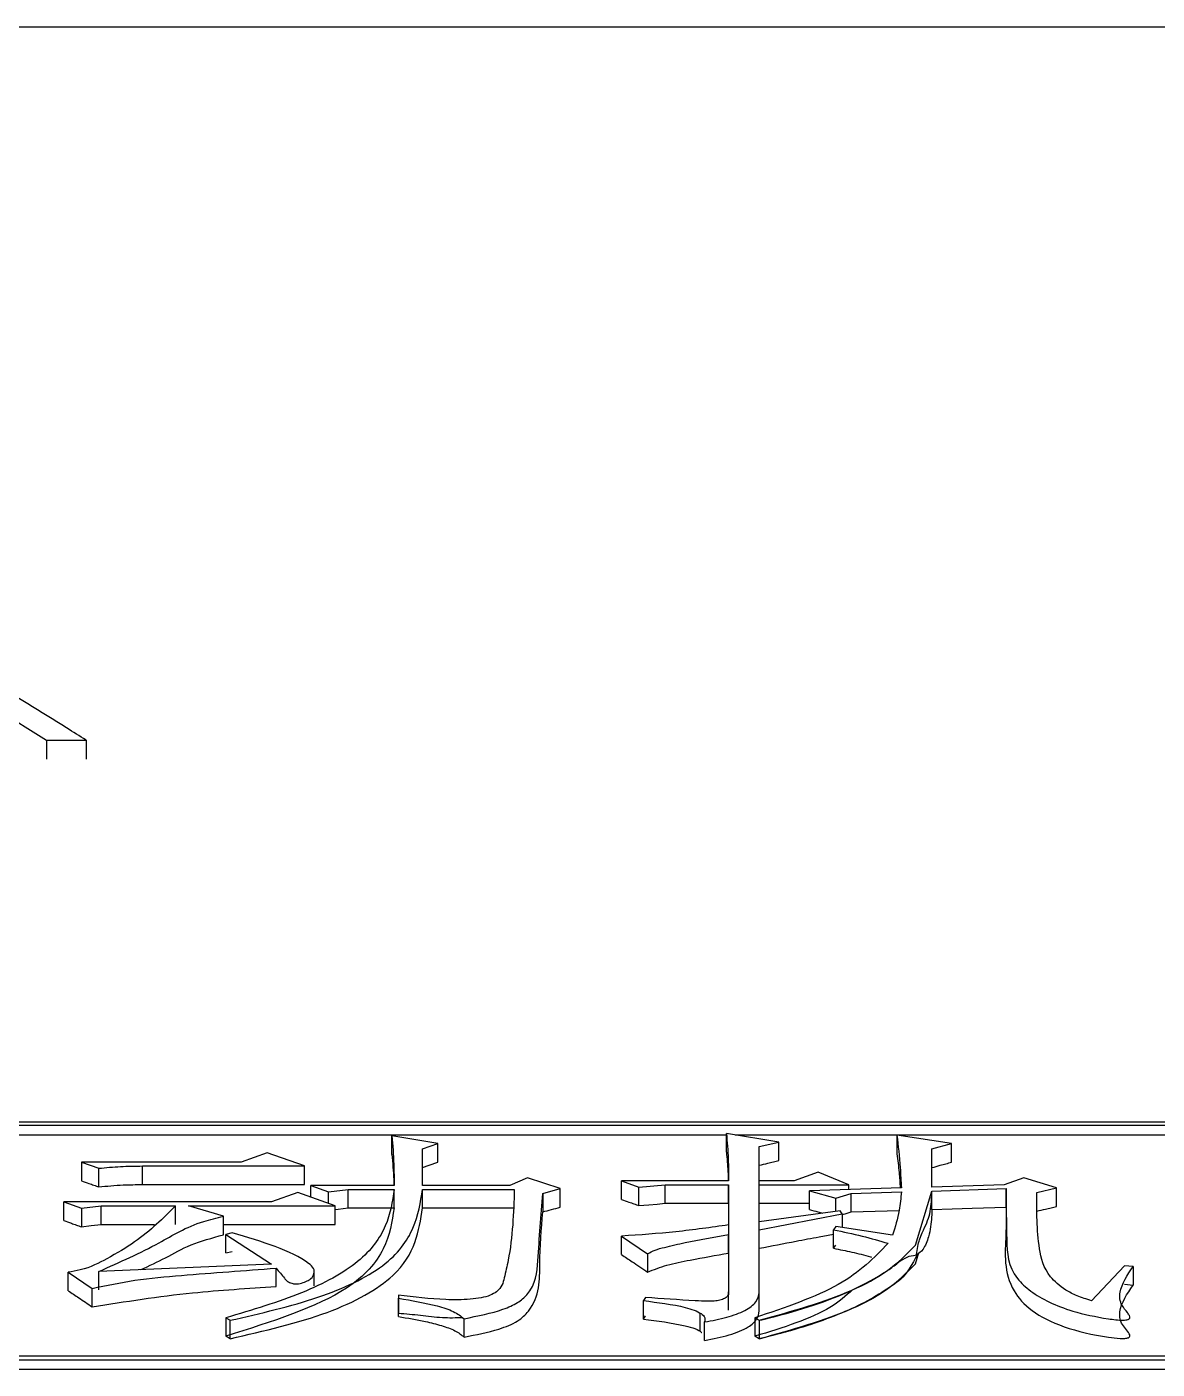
# Model space of a CAD drawing. Header units: millimetres. Extents: x 2180 to 4616, y 795 to 2518.
# Drawn here: x 2653.96 to 2659.55, y 2283.55 to 2290.19 of the extents above; entities that cross this region are included whole.
import ezdxf

# ---------------------------------------------------------------- set-up
doc = ezdxf.new("R2010")
doc.units = ezdxf.units.MM

msp = doc.modelspace()

# ---------------------------------------------------------------- linework, layer by layer
at = {"color": 7, "linetype": 'Continuous', "lineweight": 25}
for p, q in [((2670.883, 2290.1874), (2633.883, 2290.1889)), ((2653.7635, 2286.8448), (2654.0591, 2286.6605)), ((2654.0591, 2286.6605), (2654.2543, 2286.6605)), ((2654.2543, 2286.6605), (2654.2543, 2286.5659)), ((2668.6841, 2284.7709), (2646.7011, 2284.7715)), ((2668.6341, 2284.7535), (2646.7511, 2284.754)), ((2652.5091, 2284.7077), (2657.4223, 2284.7076)), ((2655.9944, 2284.6653), (2655.7672, 2284.7033)), ((2655.7672, 2284.6112), (2655.7672, 2284.7033)), ((2657.6819, 2284.6729), (2657.4223, 2284.7147)), ((2657.4223, 2284.6225), (2657.4223, 2284.7147)), ((2657.4663, 2284.7076), (2662.9175, 2284.7075)), ((2658.5365, 2284.6652), (2658.266, 2284.7071)), ((2658.266, 2284.7071), (2658.266, 2284.6149)), ((2655.1507, 2284.6195), (2655.0209, 2284.5735)), ((2655.3346, 2284.5543), (2655.1507, 2284.6195)), ((2655.9187, 2284.6386), (2655.9944, 2284.6653)), ((2655.9187, 2284.4578), (2655.9187, 2284.6386)), ((2655.9187, 2284.5465), (2655.9187, 2284.6386)), ((2655.9944, 2284.5732), (2655.9944, 2284.6653)), ((2657.5846, 2284.65), (2657.6819, 2284.6729)), ((2657.5846, 2284.4809), (2657.5846, 2284.65)), ((2657.5846, 2284.6493), (2657.5846, 2284.65)), ((2657.6819, 2284.5807), (2657.6819, 2284.6729)), ((2658.4391, 2284.6385), (2658.5365, 2284.6652)), ((2658.4391, 2284.4499), (2658.4391, 2284.6385)), ((2658.4391, 2284.6377), (2658.4391, 2284.6385)), ((2658.5365, 2284.5731), (2658.5365, 2284.6652)), ((2654.2312, 2284.5735), (2654.2312, 2284.4815)), ((2654.2312, 2284.5735), (2654.3177, 2284.5428)), ((2655.0209, 2284.5735), (2654.2312, 2284.5735)), ((2654.5341, 2284.4623), (2654.5341, 2284.5543)), ((2654.5341, 2284.5543), (2655.3346, 2284.5543)), ((2655.3346, 2284.4623), (2655.3346, 2284.5543)), ((2657.5846, 2284.4809), (2657.5846, 2284.5579)), ((2654.3177, 2284.4508), (2654.3177, 2284.5428)), ((2655.9187, 2284.4578), (2655.9187, 2284.5465)), ((2656.4379, 2284.4964), (2656.3514, 2284.4577)), ((2656.6002, 2284.4422), (2656.4379, 2284.4964)), ((2657.8766, 2284.5234), (2657.7576, 2284.4809)), ((2658.0281, 2284.4616), (2657.8766, 2284.5234)), ((2658.4391, 2284.4507), (2658.4391, 2284.5464)), ((2658.8935, 2284.4964), (2658.7961, 2284.4616)), ((2659.0557, 2284.4461), (2658.8935, 2284.4964)), ((2654.5341, 2284.4623), (2655.3346, 2284.4623)), ((2655.3021, 2284.4229), (2655.1723, 2284.3762)), ((2655.486, 2284.3567), (2655.3021, 2284.4229)), ((2655.367, 2284.4578), (2655.4536, 2284.4267)), ((2655.7781, 2284.4578), (2655.367, 2284.4578)), ((2655.367, 2284.3995), (2655.367, 2284.4578)), ((2655.4536, 2284.4267), (2655.5509, 2284.4384)), ((2655.4536, 2284.3683), (2655.4536, 2284.4267)), ((2655.5509, 2284.4384), (2655.7781, 2284.4384)), ((2655.5509, 2284.3466), (2655.5509, 2284.4384)), ((2655.7781, 2284.3466), (2655.7781, 2284.4384)), ((2656.3514, 2284.4577), (2655.9187, 2284.4578)), ((2655.9187, 2284.3466), (2655.9187, 2284.4384)), ((2655.9187, 2284.4384), (2656.373, 2284.4384)), ((2656.5136, 2284.4189), (2656.6002, 2284.4422)), ((2656.5136, 2284.4189), (2656.5136, 2284.3272)), ((2656.6002, 2284.3504), (2656.6002, 2284.4422)), ((2656.9031, 2284.481), (2656.9896, 2284.45)), ((2657.4331, 2284.4809), (2656.9031, 2284.481)), ((2656.9031, 2284.3891), (2656.9031, 2284.481)), ((2656.9896, 2284.45), (2657.1194, 2284.4616)), ((2656.9896, 2284.3582), (2656.9896, 2284.45)), ((2657.1194, 2284.4616), (2657.4331, 2284.4616)), ((2657.1194, 2284.3697), (2657.1194, 2284.4616)), ((2657.4331, 2284.4616), (2657.4331, 2284.2626)), ((2657.4331, 2284.3697), (2657.4331, 2284.4616)), ((2657.7576, 2284.4809), (2657.5846, 2284.4809)), ((2657.5846, 2284.3891), (2657.5846, 2284.4809)), ((2657.5846, 2284.4616), (2658.0281, 2284.4616)), ((2657.5846, 2284.2783), (2657.5846, 2284.4616)), ((2657.5846, 2284.3697), (2657.5846, 2284.4616)), ((2658.2877, 2284.4461), (2657.8334, 2284.4306)), ((2657.8334, 2284.4306), (2657.9632, 2284.3956)), ((2657.8334, 2284.3388), (2657.8334, 2284.4306)), ((2657.9632, 2284.3956), (2658.0389, 2284.4189)), ((2658.0281, 2284.4372), (2658.0281, 2284.4616)), ((2658.0389, 2284.4189), (2658.2877, 2284.4267)), ((2658.0389, 2284.3271), (2658.0389, 2284.4189)), ((2658.358, 2284.162), (2658.4391, 2284.4305)), ((2658.7961, 2284.4616), (2658.4391, 2284.4499)), ((2658.4391, 2284.4305), (2658.8069, 2284.4422)), ((2658.4391, 2284.3387), (2658.4391, 2284.4305)), ((2658.4391, 2284.4305), (2658.4391, 2284.4305)), ((2658.8069, 2284.3504), (2658.8069, 2284.4422)), ((2658.9584, 2284.4228), (2659.0557, 2284.4461)), ((2659.0557, 2284.3542), (2659.0557, 2284.4461)), ((2654.1447, 2284.3762), (2654.2312, 2284.345)), ((2655.1723, 2284.3762), (2654.1447, 2284.3762)), ((2654.1447, 2284.2845), (2654.1447, 2284.3762)), ((2654.2312, 2284.345), (2654.3286, 2284.3567)), ((2654.3286, 2284.3567), (2654.6963, 2284.3567)), ((2654.3286, 2284.265), (2654.3286, 2284.3567)), ((2654.6963, 2284.265), (2654.6963, 2284.3567)), ((2654.7612, 2284.3567), (2655.486, 2284.3567)), ((2654.9341, 2284.3059), (2654.7612, 2284.3567)), ((2655.486, 2284.265), (2655.486, 2284.3567)), ((2657.1194, 2284.3698), (2657.4331, 2284.3697)), ((2657.4331, 2284.3697), (2657.4331, 2284.171)), ((2657.5846, 2284.3697), (2657.8334, 2284.3697)), ((2657.9632, 2284.3302), (2657.9632, 2284.3956)), ((2658.8075, 2284.3738), (2658.8069, 2284.3736)), ((2654.2312, 2284.345), (2654.2312, 2284.2533)), ((2654.9341, 2284.2143), (2654.9341, 2284.3059)), ((2655.5509, 2284.3466), (2655.7781, 2284.3466)), ((2655.9187, 2284.3466), (2656.373, 2284.3466)), ((2657.9848, 2284.3332), (2657.5846, 2284.2783)), ((2657.5846, 2284.239), (2657.9956, 2284.3175)), ((2657.9956, 2284.3175), (2657.9848, 2284.3332)), ((2657.9956, 2284.3175), (2657.9956, 2284.2497)), ((2658.0389, 2284.3271), (2658.2771, 2284.3345)), ((2654.3286, 2284.265), (2654.5922, 2284.265)), ((2654.9341, 2284.265), (2655.486, 2284.265)), ((2654.9776, 2284.2233), (2654.9451, 2284.2154)), ((2657.5846, 2284.1867), (2657.5846, 2284.2783)), ((2657.5846, 2283.9284), (2657.5846, 2284.239)), ((2657.5846, 2284.2377), (2657.5846, 2284.239)), ((2657.9632, 2284.2547), (2657.9524, 2284.239)), ((2657.9524, 2284.1474), (2657.9524, 2284.239)), ((2658.2444, 2284.2114), (2657.9632, 2284.2547)), ((2658.8056, 2284.2696), (2658.8056, 2284.1769)), ((2654.9451, 2284.2154), (2655.1723, 2284.0687)), ((2654.9451, 2284.1239), (2654.9451, 2284.2154)), ((2656.9033, 2284.2073), (2657.0327, 2284.1205)), ((2656.9033, 2284.1158), (2656.9033, 2284.2073)), ((2657.4331, 2284.2153), (2657.4331, 2283.9324)), ((2657.4331, 2284.1238), (2657.4331, 2284.2153)), ((2657.9524, 2284.1474), (2657.9632, 2284.1631)), ((2654.9451, 2284.1239), (2654.9776, 2284.1318)), ((2657.0327, 2284.1205), (2657.0327, 2284.0291)), ((2657.4331, 2284.1238), (2657.4331, 2283.9169)), ((2657.5846, 2283.8372), (2657.5846, 2284.1474)), ((2658.358, 2284.0705), (2658.3749, 2284.1263)), ((2654.1663, 2283.9375), (2654.1663, 2284.0288)), ((2654.1663, 2284.0288), (2654.2849, 2283.9488)), ((2655.1723, 2284.0687), (2654.3177, 2284.0328)), ((2654.3177, 2283.9415), (2654.3177, 2284.0328)), ((2655.194, 2283.9574), (2655.194, 2284.0487)), ((2655.3828, 2283.9619), (2655.3828, 2284.029)), ((2659.3911, 2284.0606), (2659.2288, 2283.888)), ((2659.4343, 2284.0566), (2659.3911, 2284.0606)), ((2659.4343, 2284.0566), (2659.4343, 2283.9653)), ((2659.3911, 2283.9693), (2659.4343, 2283.9653)), ((2654.2849, 2283.8576), (2654.2849, 2283.9488)), ((2655.7997, 2283.9159), (2655.7997, 2283.8248)), ((2655.7997, 2283.8091), (2655.7997, 2283.9002)), ((2657.0221, 2283.9042), (2657.0113, 2283.8881)), ((2657.0113, 2283.797), (2657.0113, 2283.8881)), ((2657.4331, 2283.8412), (2657.4331, 2283.9324)), ((2657.5846, 2283.8372), (2657.5846, 2283.9284)), ((2655.7997, 2283.8091), (2655.7997, 2283.8248)), ((2657.2922, 2283.7353), (2657.2922, 2283.8261)), ((2654.9451, 2283.8031), (2654.9451, 2283.7121)), ((2654.9452, 2283.8031), (2654.9667, 2283.7909)), ((2654.9667, 2283.6999), (2654.9667, 2283.7909)), ((2656.1243, 2283.7079), (2656.1243, 2283.7989)), ((2657.0113, 2283.797), (2657.0221, 2283.8131)), ((2657.3141, 2283.6917), (2657.3141, 2283.7827)), ((2657.5629, 2283.803), (2657.5629, 2283.712)), ((2657.5629, 2283.803), (2657.5845, 2283.7908)), ((2657.5845, 2283.7908), (2657.5845, 2283.6998)), ((2654.9667, 2283.6999), (2654.9451, 2283.7121)), ((2657.5845, 2283.6998), (2657.5629, 2283.712)), ((2646.7011, 2283.596), (2668.6842, 2283.5955)), ((2646.7511, 2283.6149), (2668.6342, 2283.6144)), ((2646.7011, 2283.5498), (2668.6842, 2283.5493))]:
    msp.add_line(p, q, dxfattribs=at)
at = {"color": 7, "linetype": 'Continuous', "lineweight": 25, "flags": 128}
for points in [[(2654.0591, 2286.6605), (2654.0591, 2286.6366), (2654.0591, 2286.6126), (2654.0591, 2286.5659)], [(2656.9896, 2284.3582), (2657.0384, 2284.3625), (2657.0789, 2284.3661), (2657.1194, 2284.3698)], [(2655.486, 2284.3388), (2655.5022, 2284.3408), (2655.5266, 2284.3437), (2655.5509, 2284.3466)], [(2658.4391, 2284.3387), (2658.5388, 2284.3419), (2658.6385, 2284.345), (2658.8069, 2284.3504)], [(2654.2312, 2284.2533), (2654.2799, 2284.2591), (2654.3286, 2284.265)]]:
    msp.add_lwpolyline(points, dxfattribs=at)
at = {"color": 7, "linetype": 'Continuous', "lineweight": 25}
for points, knots in [([(2654.2543, 2286.6605), (2654.2222, 2286.6807), (2654.0617, 2286.7815), (2653.754, 2286.9714), (2653.4784, 2287.1346), (2653.3312, 2287.2217)], [0, 0, 0, 0, 0.104313, 0.521568, 1, 1, 1, 1]), ([(2655.7672, 2284.7033), (2655.7712, 2284.6566), (2655.778, 2284.5753), (2655.778, 2284.4928), (2655.7781, 2284.4578)], [0, 0, 0, 0, 0.5756678, 1, 1, 1, 1]), ([(2657.4223, 2284.7147), (2657.4258, 2284.6726), (2657.4324, 2284.5952), (2657.4329, 2284.5167), (2657.4331, 2284.4809)], [0, 0, 0, 0, 0.5442719, 1, 1, 1, 1]), ([(2658.266, 2284.7071), (2658.272, 2284.6538), (2658.2817, 2284.5673), (2658.286, 2284.4796), (2658.2877, 2284.4461)], [0, 0, 0, 0, 0.617116, 1, 1, 1, 1]), ([(2657.4223, 2284.6225), (2657.4253, 2284.5908), (2657.4296, 2284.5438), (2657.431, 2284.4964), (2657.4314, 2284.4809)], [0, 0, 0, 0, 0.675043, 1, 1, 1, 1]), ([(2654.3177, 2284.5428), (2654.3532, 2284.5462), (2654.4242, 2284.5532), (2654.4974, 2284.5539), (2654.5341, 2284.5543)], [0, 0, 0, 0, 0.498867, 1, 1, 1, 1]), ([(2655.7672, 2284.6112), (2655.771, 2284.5698), (2655.7756, 2284.5199), (2655.7767, 2284.4693), (2655.7768, 2284.4606)], [0, 0, 0, 0, 0.82802, 1, 1, 1, 1]), ([(2655.9187, 2284.5465), (2655.925, 2284.5487), (2655.9376, 2284.5532), (2655.9566, 2284.5598), (2655.9755, 2284.5665), (2655.9881, 2284.571), (2655.9944, 2284.5732)], [0, 0, 0, 0, 0.25, 0.5, 0.75, 1, 1, 1, 1]), ([(2657.5846, 2284.5579), (2657.5988, 2284.5612), (2657.6222, 2284.5667), (2657.6546, 2284.5743), (2657.6728, 2284.5786), (2657.6819, 2284.5807)], [0, 0, 0, 0, 0.439881, 0.71994, 1, 1, 1, 1]), ([(2658.266, 2284.6149), (2658.2698, 2284.5841), (2658.2767, 2284.5281), (2658.2806, 2284.4714), (2658.2824, 2284.4459)], [0, 0, 0, 0, 0.550115, 1, 1, 1, 1]), ([(2658.4391, 2284.5464), (2658.4528, 2284.5502), (2658.4758, 2284.5565), (2658.5083, 2284.5654), (2658.5271, 2284.5705), (2658.5365, 2284.5731)], [0, 0, 0, 0, 0.420135, 0.710067, 1, 1, 1, 1]), ([(2654.2312, 2284.4815), (2654.2436, 2284.4771), (2654.2642, 2284.4698), (2654.293, 2284.4596), (2654.3095, 2284.4537), (2654.3177, 2284.4508)], [0, 0, 0, 0, 0.428609, 0.7143039, 1, 1, 1, 1]), ([(2654.3177, 2284.4508), (2654.3575, 2284.4546), (2654.4286, 2284.4615), (2654.5018, 2284.4621), (2654.5341, 2284.4623)], [0, 0, 0, 0, 0.558823, 1, 1, 1, 1]), ([(2655.7781, 2284.4384), (2655.7694, 2284.3781), (2655.752, 2284.2573), (2655.6211, 2284.0757), (2655.3336, 2283.9187), (2655.0758, 2283.842), (2654.9451, 2283.8031)], [0, 0, 0, 0, 0.244354, 0.489935, 0.74136, 1, 1, 1, 1]), ([(2654.9667, 2283.7909), (2655.1174, 2283.8254), (2655.4139, 2283.8934), (2655.7505, 2284.0532), (2655.8893, 2284.2469), (2655.9089, 2284.3746), (2655.9187, 2284.4384)], [0, 0, 0, 0, 0.260193, 0.511851, 0.756551, 1, 1, 1, 1]), ([(2656.373, 2284.4384), (2656.3691, 2284.3216), (2656.3644, 2284.1761), (2656.3249, 2284.007), (2656.3096, 2283.9452), (2656.2551, 2283.9135), (2656.2087, 2283.9013), (2656.1349, 2283.8917), (2655.9928, 2283.8919), (2655.8769, 2283.9063), (2655.7997, 2283.9159)], [0, 0, 0, 0, 0.489896, 0.610272, 0.706493, 0.735858, 0.765559, 0.797173, 0.865064, 1, 1, 1, 1]), ([(2656.1244, 2283.7988), (2656.1923, 2283.8122), (2656.2929, 2283.8321), (2656.3928, 2283.8769), (2656.4809, 2283.956), (2656.4928, 2284.1443), (2656.5053, 2284.3091), (2656.5136, 2284.4189)], [0, 0, 0, 0, 0.132838, 0.196641, 0.258559, 0.505709, 1, 1, 1, 1]), ([(2658.2877, 2284.4267), (2658.2852, 2284.3961), (2658.2793, 2284.3246), (2658.2571, 2284.2526), (2658.2444, 2284.2114)], [0, 0, 0, 0, 0.426568, 1, 1, 1, 1]), ([(2658.362, 2284.1159), (2658.3641, 2284.1299), (2658.3683, 2284.1584), (2658.3927, 2284.2357), (2658.4269, 2284.2879), (2658.4363, 2284.3677), (2658.4384, 2284.4122), (2658.4389, 2284.4258), (2658.4391, 2284.4305)], [0, 0, 0, 0, 0.068352, 0.139472, 0.508143, 0.851675, 0.94747, 1, 1, 1, 1]), ([(2658.8069, 2284.4422), (2658.8068, 2284.3585), (2658.8067, 2284.2121), (2658.8153, 2284.0356), (2658.9239, 2283.9345), (2659.0153, 2283.8796), (2659.1432, 2283.8306), (2659.2711, 2283.8036), (2659.3645, 2283.791), (2659.3975, 2283.7924), (2659.4066, 2283.794), (2659.4119, 2283.796), (2659.4159, 2283.7984), (2659.4198, 2283.8046), (2659.416, 2283.8155), (2659.402, 2283.836), (2659.3684, 2283.873), (2659.3641, 2283.9521), (2659.4063, 2284.0148), (2659.4344, 2284.0566)], [0, 0, 0, 0, 0.249545, 0.436315, 0.501271, 0.564646, 0.626364, 0.704484, 0.733965, 0.739063, 0.743353, 0.745337, 0.747325, 0.751675, 0.763079, 0.778003, 0.812665, 0.875175, 1, 1, 1, 1]), ([(2659.2288, 2283.888), (2659.2041, 2283.8955), (2659.1551, 2283.9104), (2659.0821, 2283.9497), (2658.9958, 2284.0266), (2658.9567, 2284.193), (2658.9577, 2284.3309), (2658.9584, 2284.4228)], [0, 0, 0, 0, 0.065694, 0.129902, 0.255713, 0.503859, 1, 1, 1, 1]), ([(2654.6963, 2284.3567), (2654.6356, 2284.2958), (2654.5439, 2284.204), (2654.3717, 2284.1016), (2654.2648, 2284.0458), (2654.1864, 2284.0322), (2654.1663, 2284.0288)], [0, 0, 0, 0, 0.493221, 0.743655, 0.934367, 1, 1, 1, 1]), ([(2656.9031, 2284.3891), (2656.9154, 2284.3847), (2656.936, 2284.3773), (2656.9649, 2284.367), (2656.9814, 2284.3611), (2656.9896, 2284.3582)], [0, 0, 0, 0, 0.4286115, 0.7143059, 1, 1, 1, 1]), ([(2658.9584, 2284.331), (2658.9727, 2284.3344), (2658.996, 2284.34), (2659.0285, 2284.3477), (2659.0466, 2284.3521), (2659.0557, 2284.3542)], [0, 0, 0, 0, 0.44, 0.72, 1, 1, 1, 1]), ([(2654.3177, 2284.0328), (2654.4207, 2284.0784), (2654.6007, 2284.1582), (2654.768, 2284.2659), (2654.9004, 2284.2978), (2654.9341, 2284.3059)], [0, 0, 0, 0, 0.498749, 0.872406, 1, 1, 1, 1]), ([(2655.7781, 2284.3466), (2655.7683, 2284.2792), (2655.7488, 2284.1441), (2655.5375, 2283.8993), (2655.1717, 2283.7837), (2654.9451, 2283.7121)], [0, 0, 0, 0, 0.274345, 0.550604, 1, 1, 1, 1]), ([(2654.9667, 2283.6999), (2655.1354, 2283.7387), (2655.4661, 2283.8147), (2655.8727, 2284.0421), (2655.9013, 2284.2318), (2655.9187, 2284.3466)], [0, 0, 0, 0, 0.291461, 0.571537, 1, 1, 1, 1]), ([(2656.1244, 2283.7078), (2656.1839, 2283.7196), (2656.2833, 2283.7392), (2656.3952, 2283.7848), (2656.5026, 2283.893), (2656.494, 2284.0806), (2656.5068, 2284.2419), (2656.5136, 2284.3272)], [0, 0, 0, 0, 0.117242, 0.195683, 0.274072, 0.616161, 1, 1, 1, 1]), ([(2656.5136, 2284.3271), (2656.528, 2284.331), (2656.5569, 2284.3388), (2656.5858, 2284.3465), (2656.6002, 2284.3504)], [0, 0, 0, 0, 0.5, 1, 1, 1, 1]), ([(2657.8334, 2284.3388), (2657.8473, 2284.335), (2657.8689, 2284.3292), (2657.8906, 2284.3234), (2657.8983, 2284.3213)], [0, 0, 0, 0, 0.643901, 1, 1, 1, 1]), ([(2657.9956, 2284.3138), (2657.9974, 2284.3144), (2658.0119, 2284.3188), (2658.0263, 2284.3232), (2658.0389, 2284.3271)], [0, 0, 0, 0, 0.125351, 1, 1, 1, 1]), ([(2658.4391, 2284.3387), (2658.4391, 2284.3374), (2658.4386, 2284.3254), (2658.4368, 2284.2805), (2658.4293, 2284.2157), (2658.3956, 2284.1333), (2658.3733, 2284.1218), (2658.362, 2284.1159)], [0, 0, 0, 0, 0.0144486, 0.1335513, 0.4957535, 0.7437002, 1, 1, 1, 1]), ([(2658.8069, 2284.3504), (2658.8066, 2284.305), (2658.8056, 2284.1686), (2658.7887, 2283.9923), (2658.9227, 2283.8369), (2659.0832, 2283.7538), (2659.2508, 2283.7151), (2659.3578, 2283.7013), (2659.3891, 2283.7008), (2659.4029, 2283.7023), (2659.4111, 2283.7044), (2659.4165, 2283.7079), (2659.4196, 2283.7147), (2659.41, 2283.7388), (2659.369, 2283.7766), (2659.3633, 2283.8604), (2659.4048, 2283.9217), (2659.4344, 2283.9653)], [0, 0, 0, 0, 0.135472, 0.406763, 0.50628, 0.604985, 0.704283, 0.727912, 0.736946, 0.74078, 0.744655, 0.748047, 0.752351, 0.764139, 0.816594, 0.869623, 1, 1, 1, 1]), ([(2654.1447, 2284.2845), (2654.157, 2284.28), (2654.1776, 2284.2726), (2654.2065, 2284.2622), (2654.223, 2284.2563), (2654.2312, 2284.2533)], [0, 0, 0, 0, 0.428613, 0.714306, 1, 1, 1, 1]), ([(2655.194, 2284.0487), (2655.2086, 2284.0323), (2655.2269, 2284.0117), (2655.2451, 2283.9863), (2655.2607, 2283.9771), (2655.2754, 2283.9727), (2655.2843, 2283.9714), (2655.2937, 2283.9708), (2655.3065, 2283.9719), (2655.3265, 2283.9765), (2655.3478, 2283.9851), (2655.3733, 2284.0002), (2655.3841, 2284.0221), (2655.384, 2284.0482), (2655.2896, 2284.131), (2655.1247, 2284.1798), (2654.9776, 2284.2233)], [0, 0, 0, 0, 0.122721, 0.15416, 0.184961, 0.198897, 0.205533, 0.212114, 0.225991, 0.241808, 0.277356, 0.311034, 0.368969, 0.430506, 0.491702, 1, 1, 1, 1]), ([(2657.4331, 2284.2626), (2657.3468, 2284.2504), (2657.174, 2284.2261), (2656.9936, 2284.2136), (2656.9033, 2284.2073)], [0, 0, 0, 0, 0.499593, 1, 1, 1, 1]), ([(2657.9524, 2284.239), (2658.0001, 2284.229), (2658.0943, 2284.2093), (2658.1803, 2284.1842), (2658.2228, 2284.1719)], [0, 0, 0, 0, 0.507162, 1, 1, 1, 1]), ([(2654.5254, 2284.0415), (2654.5671, 2284.0608), (2654.653, 2284.1007), (2654.7661, 2284.1673), (2654.8778, 2284.1985), (2654.9341, 2284.2143)], [0, 0, 0, 0, 0.319596, 0.657164, 1, 1, 1, 1]), ([(2657.0327, 2284.1205), (2657.0441, 2284.1266), (2657.0671, 2284.1392), (2657.1329, 2284.1563), (2657.252, 2284.1838), (2657.3605, 2284.2027), (2657.4331, 2284.2154)], [0, 0, 0, 0, 0.120416, 0.244636, 0.495058, 1, 1, 1, 1]), ([(2658.2228, 2284.1719), (2658.153, 2284.1004), (2658.0114, 2283.9552), (2657.7139, 2283.8542), (2657.5629, 2283.803)], [0, 0, 0, 0, 0.492671, 1, 1, 1, 1]), ([(2657.5845, 2283.7908), (2657.7473, 2283.8363), (2657.9897, 2283.9041), (2658.236, 2284.0388), (2658.3148, 2284.1184), (2658.358, 2284.162)], [0, 0, 0, 0, 0.480373, 0.715158, 1, 1, 1, 1]), ([(2657.5846, 2284.1474), (2657.6454, 2284.1591), (2657.7443, 2284.178), (2657.8669, 2284.2013), (2657.9287, 2284.2131), (2657.9524, 2284.2176)], [0, 0, 0, 0, 0.4959559, 0.8067962, 1, 1, 1, 1]), ([(2656.9033, 2284.1158), (2656.9207, 2284.1042), (2656.9509, 2284.0839), (2656.9941, 2284.055), (2657.0198, 2284.0377), (2657.0327, 2284.0291)], [0, 0, 0, 0, 0.4031195, 0.7015597, 1, 1, 1, 1]), ([(2657.0327, 2284.0291), (2657.0632, 2284.0413), (2657.1251, 2284.066), (2657.2667, 2284.0938), (2657.3699, 2284.1124), (2657.4331, 2284.1238)], [0, 0, 0, 0, 0.2729687, 0.5543374, 1, 1, 1, 1]), ([(2658.3665, 2284.1148), (2658.3407, 2284.0673), (2658.3143, 2284.0188), (2658.2764, 2283.9878), (2658.2105, 2283.9366), (2658.0514, 2283.843), (2657.82, 2283.76), (2657.6553, 2283.7165), (2657.6026, 2283.7041), (2657.5845, 2283.6998)], [0, 0, 0, 0, 0.172585, 0.175983, 0.205093, 0.521257, 0.851512, 0.949107, 1, 1, 1, 1]), ([(2657.5845, 2283.7908), (2657.6018, 2283.7949), (2657.7713, 2283.8348), (2658.0018, 2283.9117), (2658.1839, 2284.0123), (2658.2532, 2284.0612), (2658.2745, 2284.0776), (2658.2806, 2284.0824), (2658.3143, 2284.1087), (2658.3407, 2284.1118), (2658.3665, 2284.1148)], [0, 0, 0, 0, 0.048659, 0.478007, 0.711563, 0.794803, 0.817387, 0.823945, 0.827352, 1, 1, 1, 1]), ([(2657.9524, 2284.1474), (2657.9827, 2284.1411), (2658.0448, 2284.1282), (2658.1073, 2284.1133), (2658.1384, 2284.1044), (2658.1403, 2284.1039)], [0, 0, 0, 0, 0.472115, 0.967418, 1, 1, 1, 1]), ([(2654.2849, 2283.9488), (2654.3542, 2283.9635), (2654.4941, 2283.993), (2654.8043, 2284.0204), (2655.038, 2284.0374), (2655.194, 2284.0487)], [0, 0, 0, 0, 0.246072, 0.496734, 1, 1, 1, 1]), ([(2657.5845, 2283.6998), (2657.7473, 2283.7453), (2657.9896, 2283.813), (2658.2359, 2283.9475), (2658.3148, 2284.027), (2658.358, 2284.0705)], [0, 0, 0, 0, 0.480491, 0.715254, 1, 1, 1, 1]), ([(2654.2849, 2283.8576), (2654.4487, 2283.8835), (2654.7433, 2283.9301), (2655.0554, 2283.949), (2655.194, 2283.9574)], [0, 0, 0, 0, 0.5559142, 1, 1, 1, 1]), ([(2654.1663, 2283.9375), (2654.1838, 2283.9257), (2654.2123, 2283.9066), (2654.2519, 2283.8799), (2654.2739, 2283.8651), (2654.2849, 2283.8576)], [0, 0, 0, 0, 0.442564, 0.721282, 1, 1, 1, 1]), ([(2655.7997, 2283.9159), (2655.7997, 2283.913), (2655.7997, 2283.9077), (2655.7997, 2283.9025), (2655.7997, 2283.9002)], [0, 0, 0, 0, 0.56, 1, 1, 1, 1]), ([(2655.7997, 2283.9002), (2655.8654, 2283.889), (2655.9632, 2283.8725), (2656.0761, 2283.8366), (2656.1084, 2283.8113), (2656.1243, 2283.7989)], [0, 0, 0, 0, 0.509707, 0.758863, 1, 1, 1, 1]), ([(2657.0113, 2283.8881), (2657.0833, 2283.8793), (2657.1731, 2283.8684), (2657.2634, 2283.8416), (2657.2987, 2283.8249), (2657.3195, 2283.8042), (2657.3159, 2283.7898), (2657.3141, 2283.7827)], [0, 0, 0, 0, 0.513521, 0.639448, 0.762318, 0.88191, 1, 1, 1, 1]), ([(2657.4334, 2283.9324), (2657.4328, 2283.9245), (2657.4319, 2283.9126), (2657.4141, 2283.8981), (2657.3911, 2283.8901), (2657.3622, 2283.8856), (2657.3203, 2283.8853), (2657.2064, 2283.8903), (2657.1039, 2283.898), (2657.0221, 2283.9042)], [0, 0, 0, 0, 0.116135, 0.174978, 0.235386, 0.296971, 0.360825, 0.490326, 1, 1, 1, 1]), ([(2657.3141, 2283.7827), (2657.3518, 2283.7897), (2657.426, 2283.8037), (2657.5171, 2283.8373), (2657.5761, 2283.8807), (2657.5818, 2283.9126), (2657.5846, 2283.9284)], [0, 0, 0, 0, 0.2601448, 0.513561, 0.7588753, 1, 1, 1, 1]), ([(2658.0467, 2283.9423), (2658.0129, 2283.912), (2657.9086, 2283.8183), (2657.7024, 2283.7549), (2657.5629, 2283.712)], [0, 0, 0, 0, 0.323931, 1, 1, 1, 1]), ([(2656.118, 2283.8031), (2656.084, 2283.8023), (2656.0125, 2283.8007), (2655.909, 2283.8156), (2655.8361, 2283.8217), (2655.7997, 2283.8248)], [0, 0, 0, 0, 0.311718, 0.656171, 1, 1, 1, 1]), ([(2657.3141, 2283.6917), (2657.3562, 2283.6997), (2657.4389, 2283.7154), (2657.5293, 2283.7527), (2657.5781, 2283.7954), (2657.5824, 2283.8233), (2657.5846, 2283.8372)], [0, 0, 0, 0, 0.290992, 0.572857, 0.787844, 1, 1, 1, 1]), ([(2655.7997, 2283.8091), (2655.8451, 2283.8018), (2655.9194, 2283.7899), (2656.0125, 2283.7658), (2656.0835, 2283.7413), (2656.1108, 2283.7189), (2656.1243, 2283.7079)], [0, 0, 0, 0, 0.348073, 0.570364, 0.788384, 1, 1, 1, 1]), ([(2657.0113, 2283.797), (2657.0809, 2283.788), (2657.1854, 2283.7746), (2657.2871, 2283.7454), (2657.2997, 2283.7305), (2657.3001, 2283.73)], [0, 0, 0, 0, 0.659998, 0.98999, 1, 1, 1, 1])]:
    msp.add_open_spline(points, degree=3, knots=knots, dxfattribs=at)

doc.saveas('drawing.dxf')
